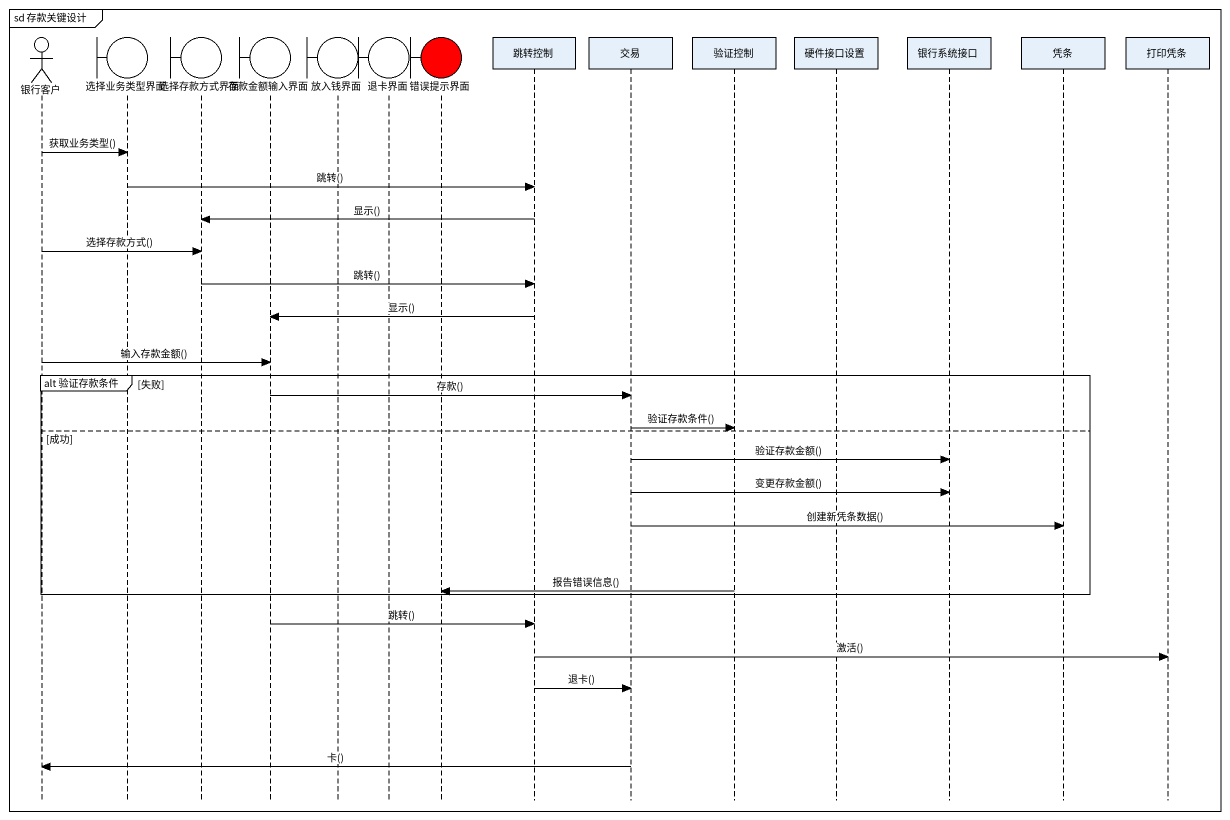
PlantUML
@startuml
mainframe sd 存款关键设计
hide footbox
actor 银行客户
boundary 选择业务类型界面
boundary 选择存款方式界面
boundary 存款金额输入界面
boundary 放入钱界面
boundary 退卡界面
boundary 错误提示界面 #FF0000
participant 跳转控制
participant 交易
participant 验证控制
participant 硬件接口设置
participant 银行系统接口
participant 凭条
participant 打印凭条

银行客户 -> 选择业务类型界面 : 获取业务类型()
选择业务类型界面 -> 跳转控制 : 跳转()
跳转控制 -> 选择存款方式界面 : 显示()
银行客户 -> 选择存款方式界面 : 选择存款方式()
选择存款方式界面 -> 跳转控制 : 跳转()
跳转控制 -> 存款金额输入界面 : 显示()
银行客户 -> 存款金额输入界面 : 输入存款金额()
group alt 验证存款条件 [失败]
  存款金额输入界面 -> 交易 : 存款()
  交易 -> 验证控制 : 验证存款条件()
else 成功
  交易 -> 银行系统接口 : 验证存款金额()
  交易 -> 银行系统接口 : 变更存款金额()
  交易 -> 凭条 : 创建新凭条数据()
  验证控制 -> 错误提示界面 : 报告错误信息()
end
存款金额输入界面 -> 跳转控制 : 跳转()
跳转控制 -> 打印凭条 : 激活()
跳转控制 -> 交易 : 退卡()
交易 -> 银行客户 : 卡()
@enduml
